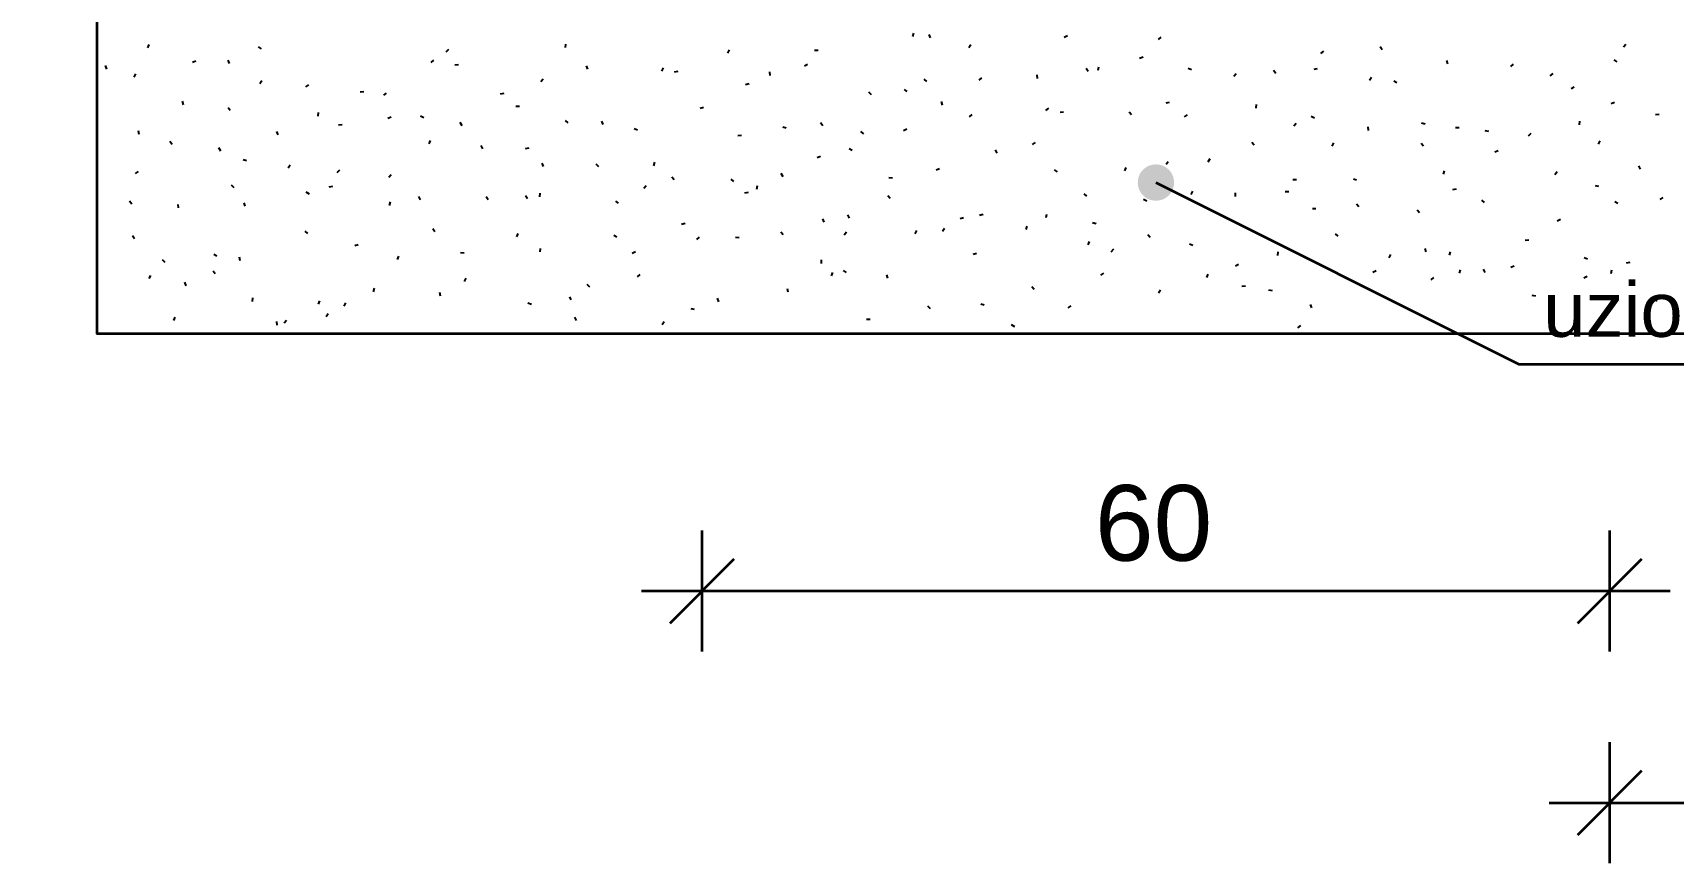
# Model space of a CAD drawing. Header units: metres. Extents: x -2.2 to 48.7, y -1.5 to 0.6.
# Drawn here: x -0.742 to 0.342, y -1.45 to -0.901 of the extents above; entities that cross this region are included whole.
import ezdxf

# ---------------------------------------------------------------- set-up
doc = ezdxf.new("R2010")
doc.units = ezdxf.units.M
for name, color, linetype, lineweight in [('A-KRESKOWANIE', 8, 'Continuous', 18), ('A-WARSTWY', 8, 'Continuous', 25), ('E-UZIOM', 7, 'Continuous', 25), ('K-WYMIARY', 1, 'Continuous', 25), ('K-ZBROJENIE-OPIS', 2, 'Continuous', 25)]:
    doc.layers.add(name, color=color, linetype=linetype, lineweight=lineweight)
doc.styles.add('PL_ARIAL', font='arial.ttf')

msp = doc.modelspace()

# ---------------------------------------------------------------- hatches: boundary and pattern name
at = {"layer": 'E-UZIOM', "true_color": 0xb0006a}
msp.add_hatch(color=7, dxfattribs=at).paths.add_polyline_path([(0.012, -1), (0.0119, -1.0012), (0.0118, -1.0023), (0.0115, -1.0035), (0.0111, -1.0046), (0.0106, -1.0057), (0.01, -1.0067), (0.0093, -1.0076), (0.0085, -1.0085), (0.0076, -1.0093), (0.0067, -1.01), (0.0057, -1.0106), (0.0046, -1.0111), (0.0035, -1.0115), (0.0023, -1.0118), (0.0012, -1.0119), (0, -1.012), (-0.0012, -1.0119), (-0.0023, -1.0118), (-0.0035, -1.0115), (-0.0046, -1.0111), (-0.0057, -1.0106), (-0.0067, -1.01), (-0.0076, -1.0093), (-0.0085, -1.0085), (-0.0093, -1.0076), (-0.01, -1.0067), (-0.0106, -1.0057), (-0.0111, -1.0046), (-0.0115, -1.0035), (-0.0118, -1.0023), (-0.0119, -1.0012), (-0.012, -1), (-0.0119, -0.9988), (-0.0118, -0.9977), (-0.0115, -0.9965), (-0.0111, -0.9954), (-0.0106, -0.9943), (-0.01, -0.9933), (-0.0093, -0.9924), (-0.0085, -0.9915), (-0.0076, -0.9907), (-0.0067, -0.99), (-0.0057, -0.9894), (-0.0046, -0.9889), (-0.0035, -0.9885), (-0.0023, -0.9882), (-0.0012, -0.9881), (0, -0.988), (0.0012, -0.9881), (0.0023, -0.9882), (0.0035, -0.9885), (0.0046, -0.9889), (0.0057, -0.9894), (0.0067, -0.99), (0.0076, -0.9907), (0.0085, -0.9915), (0.0093, -0.9924), (0.01, -0.9933), (0.0106, -0.9943), (0.0111, -0.9954), (0.0115, -0.9965), (0.0118, -0.9977), (0.0119, -0.9988)])
at = {"layer": 'K-ZBROJENIE-OPIS', "true_color": 0x000000}
msp.add_hatch(color=7, dxfattribs=at).paths.add_polyline_path([(0.008, -1), (0.0077, -0.9979), (0.0069, -0.996), (0.0057, -0.9943), (0.004, -0.9931), (0.0021, -0.9923), (0, -0.992), (-0.0021, -0.9923), (-0.004, -0.9931), (-0.0057, -0.9943), (-0.0069, -0.996), (-0.0077, -0.9979), (-0.008, -1), (-0.0077, -1.0021), (-0.0069, -1.004), (-0.0057, -1.0057), (-0.004, -1.0069), (-0.0021, -1.0077), (0, -1.008), (0.0021, -1.0077), (0.004, -1.0069), (0.0057, -1.0057), (0.0069, -1.004), (0.0077, -1.0021)])

# ---------------------------------------------------------------- linework, layer by layer
at = {"layer": 'A-KRESKOWANIE', "lineweight": 25, "ltscale": 0.02}
for points in [[(-0.6665, -0.911), (-0.6656, -0.9088)], [(-0.5913, -0.9116), (-0.5933, -0.9103)], [(-0.3904, -0.9108), (-0.3902, -0.9084)], [(-0.1607, -0.9035), (-0.16, -0.9012)], [(-0.1491, -0.9044), (-0.1499, -0.9021)], [(-0.1237, -0.9107), (-0.1224, -0.9087)], [(-0.0606, -0.9039), (-0.0585, -0.9028)], [(0.0017, -0.9054), (0.0035, -0.9039)], [(0.1496, -0.9122), (0.1482, -0.9103)], [(0.3091, -0.9103), (0.3106, -0.9084)], [(-0.6369, -0.9203), (-0.6346, -0.9195)], [(-0.6124, -0.9213), (-0.6134, -0.9191)], [(-0.4792, -0.9206), (-0.4773, -0.9191)], [(-0.4692, -0.9136), (-0.4674, -0.9119)], [(-0.2829, -0.9144), (-0.2819, -0.9122)], [(-0.2257, -0.9124), (-0.2233, -0.9124)], [(-0.0108, -0.9178), (-0.0085, -0.9169)], [(0.109, -0.9146), (0.1109, -0.9131)], [(0.1929, -0.9216), (0.1923, -0.9193)], [(0.2346, -0.9232), (0.2364, -0.9217)], [(0.305, -0.9202), (0.303, -0.9188)], [(-0.6936, -0.925), (-0.6944, -0.9227)], [(-0.6754, -0.9304), (-0.6744, -0.9282)], [(-0.5923, -0.9346), (-0.5911, -0.9325)], [(-0.4634, -0.9221), (-0.461, -0.922)], [(-0.4066, -0.9332), (-0.405, -0.9314)], [(-0.3756, -0.9251), (-0.3764, -0.9228)], [(-0.3267, -0.9263), (-0.3255, -0.9242)], [(-0.3182, -0.9268), (-0.3159, -0.9263)], [(-0.2551, -0.9292), (-0.2553, -0.9268)], [(-0.2324, -0.9229), (-0.2303, -0.9218)], [(-0.1515, -0.9332), (-0.1533, -0.9316)], [(-0.1168, -0.9324), (-0.115, -0.9307)], [(-0.0783, -0.9311), (-0.0785, -0.9287)], [(-0.0447, -0.9266), (-0.0461, -0.9246)], [(-0.0381, -0.9257), (-0.0377, -0.9234)], [(0.0236, -0.9255), (0.0214, -0.9245)], [(0.0514, -0.9297), (0.0531, -0.928)], [(0.0792, -0.9279), (0.0778, -0.926)], [(0.1045, -0.9251), (0.1069, -0.9247)], [(0.1412, -0.9324), (0.1426, -0.9304)], [(0.2607, -0.9295), (0.2626, -0.928)], [(-0.5619, -0.9368), (-0.5599, -0.9355)], [(-0.526, -0.9401), (-0.5236, -0.9399)], [(-0.5104, -0.9423), (-0.5086, -0.9409)], [(-0.4333, -0.9413), (-0.4309, -0.941)], [(-0.2713, -0.9351), (-0.269, -0.9345)], [(-0.1881, -0.9421), (-0.1897, -0.9403)], [(-0.1644, -0.9399), (-0.1663, -0.9385)], [(0.1593, -0.9341), (0.1572, -0.9329)], [(0.2745, -0.9379), (0.2765, -0.9367)], [(-0.6429, -0.9486), (-0.6436, -0.9463)], [(-0.6119, -0.9524), (-0.6134, -0.9505)], [(-0.5538, -0.9561), (-0.5537, -0.9537)], [(-0.4207, -0.9498), (-0.4231, -0.9497)], [(-0.3013, -0.9508), (-0.299, -0.9501)], [(-0.1411, -0.9489), (-0.1417, -0.9465)], [(-0.0727, -0.9524), (-0.0709, -0.9508)], [(-0.0634, -0.9535), (-0.061, -0.9532)], [(-0.0161, -0.9553), (-0.0176, -0.9534)], [(0.0067, -0.9474), (0.009, -0.9469)], [(0.0663, -0.9509), (0.0665, -0.9485)], [(0.3009, -0.9478), (0.3032, -0.9469)], [(-0.5403, -0.9619), (-0.5379, -0.9616)], [(-0.5078, -0.9574), (-0.5056, -0.9566)], [(-0.4839, -0.9572), (-0.4861, -0.9562)], [(-0.4587, -0.9624), (-0.46, -0.9604)], [(-0.3886, -0.9606), (-0.3903, -0.9589)], [(-0.3654, -0.9617), (-0.3662, -0.9594)], [(-0.3428, -0.9654), (-0.3449, -0.9644)], [(-0.2444, -0.9641), (-0.2467, -0.9634)], [(-0.2203, -0.9625), (-0.2217, -0.9606)], [(-0.1669, -0.9655), (-0.1647, -0.9645)], [(-0.1233, -0.9566), (-0.1215, -0.9551)], [(0.0189, -0.9566), (0.0209, -0.9552)], [(0.0912, -0.9624), (0.0928, -0.9607)], [(0.1048, -0.9575), (0.1027, -0.9563)], [(0.1406, -0.9656), (0.1404, -0.9632)], [(0.178, -0.9613), (0.1756, -0.9608)], [(0.2004, -0.9639), (0.198, -0.9639)], [(0.28, -0.9618), (0.2803, -0.9594)], [(0.3303, -0.9551), (0.3326, -0.9547)], [(-0.6722, -0.9683), (-0.6725, -0.9659)], [(-0.6504, -0.9748), (-0.6519, -0.9729)], [(-0.5803, -0.9684), (-0.5811, -0.9662)], [(-0.4805, -0.9745), (-0.4796, -0.9723)], [(-0.4449, -0.9777), (-0.446, -0.9755)], [(-0.2763, -0.969), (-0.2739, -0.9686)], [(-0.1932, -0.9677), (-0.1951, -0.9662)], [(-0.0817, -0.9749), (-0.0796, -0.9736)], [(0.065, -0.9753), (0.0634, -0.9736)], [(0.1166, -0.9759), (0.1176, -0.9738)], [(0.1769, -0.976), (0.1754, -0.9741)], [(0.22, -0.9662), (0.2177, -0.9657)], [(0.2464, -0.9691), (0.2481, -0.9674)], [(0.2925, -0.9746), (0.2937, -0.9725)], [(-0.6182, -0.9792), (-0.6194, -0.977)], [(-0.6011, -0.9857), (-0.6034, -0.985)], [(-0.4167, -0.9775), (-0.4143, -0.9771)], [(-0.3319, -0.9889), (-0.3312, -0.9866)], [(-0.224, -0.9835), (-0.2218, -0.9825)], [(-0.2009, -0.9788), (-0.2029, -0.9776)], [(-0.1049, -0.9805), (-0.106, -0.9783)], [(0.0067, -0.9879), (0.0081, -0.986)], [(0.0346, -0.9863), (0.0358, -0.9841)], [(0.224, -0.9796), (0.2262, -0.9787)], [(-0.6745, -0.9941), (-0.6725, -0.9928)], [(-0.5737, -0.9902), (-0.5723, -0.9883)], [(-0.5412, -0.9933), (-0.5394, -0.9917)], [(-0.5071, -0.9965), (-0.5055, -0.9947)], [(-0.4049, -0.9893), (-0.4058, -0.9871)], [(-0.3682, -0.9895), (-0.37, -0.9879)], [(-0.3184, -0.9983), (-0.32, -0.9965)], [(-0.2465, -0.9962), (-0.2477, -0.9941)], [(-0.1742, -0.9971), (-0.1766, -0.9968)], [(-0.1453, -0.9916), (-0.1431, -0.9907)], [(-0.0651, -0.9929), (-0.067, -0.9915)], [(-0.0206, -0.9922), (-0.0197, -0.99)], [(0.19, -0.9945), (0.1908, -0.9922)], [(0.2638, -0.9947), (0.2653, -0.9928)], [(0.3203, -0.9911), (0.3192, -0.989)], [(-0.6094, -1.0034), (-0.6112, -1.0017)], [(-0.5596, -1.0076), (-0.5617, -1.0064)], [(-0.5465, -1.0029), (-0.5442, -1.0024)], [(-0.4073, -1.0094), (-0.4071, -1.007)], [(-0.3386, -1.0038), (-0.337, -1.002)], [(-0.2791, -0.9994), (-0.2809, -0.9978)], [(-0.2718, -1.0067), (-0.2694, -1.0063)], [(-0.2638, -1.0044), (-0.2634, -1.002)], [(-0.0457, -1.0091), (-0.0474, -1.0074)], [(0.0234, -1.008), (0.0244, -1.0058)], [(0.0526, -1.0092), (0.0525, -1.0068)], [(0.0855, -1.006), (0.0879, -1.0059)], [(0.0906, -0.998), (0.093, -0.9979)], [(0.1327, -0.9985), (0.1305, -0.9977)], [(0.1962, -1.0047), (0.1986, -1.0042)], [(0.2928, -1.0025), (0.2905, -1.0021)], [(-0.6769, -1.0142), (-0.6785, -1.0124)], [(-0.6462, -1.0168), (-0.6464, -1.0144)], [(-0.6021, -1.0157), (-0.6027, -1.0134)], [(-0.5067, -1.0151), (-0.5059, -1.0128)], [(-0.4862, -1.0114), (-0.4872, -1.0092)], [(-0.4414, -1.0114), (-0.4427, -1.0094)], [(-0.4155, -1.0107), (-0.4167, -1.0087)], [(-0.3552, -1.0137), (-0.3571, -1.0122)], [(-0.1756, -1.0105), (-0.1773, -1.0088)], [(-0.0061, -1.0123), (-0.0082, -1.0112)], [(0.1034, -1.0172), (0.1058, -1.0172)], [(0.1341, -1.0161), (0.1325, -1.0143)], [(0.1743, -1.02), (0.1726, -1.0183)], [(0.2172, -1.0131), (0.2154, -1.0116)], [(0.3054, -1.0138), (0.3033, -1.0127)], [(0.3333, -1.0112), (0.3353, -1.0099)], [(-0.3136, -1.0275), (-0.3113, -1.0269)], [(-0.2193, -1.0261), (-0.2203, -1.0239)], [(-0.2026, -1.0236), (-0.2036, -1.0214)], [(-0.1412, -1.0321), (-0.1398, -1.0301)], [(-0.1295, -1.0238), (-0.1272, -1.023)], [(-0.1166, -1.0215), (-0.1143, -1.0209)], [(-0.0857, -1.0311), (-0.0851, -1.0288)], [(-0.0725, -1.0232), (-0.0722, -1.0208)], [(-0.0395, -1.0273), (-0.0419, -1.0266)], [(0.2653, -1.0254), (0.2674, -1.0242)], [(-0.6752, -1.0373), (-0.6765, -1.0353)], [(-0.5607, -1.0337), (-0.5625, -1.0321)], [(-0.5296, -1.0416), (-0.5273, -1.0409)], [(-0.4767, -1.0325), (-0.478, -1.0305)], [(-0.4225, -1.0358), (-0.4215, -1.0336)], [(-0.3563, -1.0362), (-0.3583, -1.0349)], [(-0.3034, -1.0376), (-0.3017, -1.036)], [(-0.2756, -1.0365), (-0.278, -1.0364)], [(-0.2465, -1.0346), (-0.248, -1.0327)], [(-0.206, -1.0345), (-0.2045, -1.0326)], [(-0.1591, -1.034), (-0.1581, -1.0318)], [(-0.0449, -1.0412), (-0.0439, -1.039)], [(-0.0037, -1.0364), (-0.0053, -1.0346)], [(0.0243, -1.0417), (0.0221, -1.0408)], [(0.1204, -1.0355), (0.1186, -1.0339)], [(0.2441, -1.0382), (0.2465, -1.0379)], [(-0.6549, -1.0528), (-0.6567, -1.0512)], [(-0.6207, -1.0486), (-0.6228, -1.0475)], [(-0.6053, -1.0517), (-0.6059, -1.0494)], [(-0.5013, -1.0508), (-0.5004, -1.0486)], [(-0.4574, -1.0466), (-0.4598, -1.0465)], [(-0.407, -1.0459), (-0.4068, -1.0435)], [(-0.3462, -1.0466), (-0.344, -1.0456)], [(-0.2211, -1.0535), (-0.221, -1.0511)], [(-0.1209, -1.0473), (-0.1186, -1.0466)], [(-0.0295, -1.0457), (-0.0278, -1.0439)], [(0.0806, -1.0483), (0.0808, -1.0459)], [(0.1542, -1.0498), (0.1553, -1.0476)], [(0.1787, -1.0458), (0.1779, -1.0435)], [(0.194, -1.048), (0.1947, -1.0457)], [(0.2854, -1.0506), (0.2831, -1.0498)], [(-0.6655, -1.0635), (-0.6644, -1.0614)], [(-0.6219, -1.0604), (-0.6233, -1.0585)], [(-0.3428, -1.0623), (-0.341, -1.0607)], [(-0.2144, -1.0616), (-0.2136, -1.0594)], [(-0.2046, -1.0594), (-0.2065, -1.0581)], [(-0.1773, -1.0632), (-0.1779, -1.0609)], [(-0.0364, -1.0613), (-0.0344, -1.06)], [(0.0337, -1.0627), (0.0346, -1.0605)], [(0.0525, -1.055), (0.0546, -1.0539)], [(0.1434, -1.0592), (0.1455, -1.0581)], [(0.1819, -1.0644), (0.1837, -1.0627)], [(0.2007, -1.0599), (0.2013, -1.0576)], [(0.2177, -1.0594), (0.2165, -1.0573)], [(0.2347, -1.0559), (0.2369, -1.055)], [(0.2829, -1.063), (0.285, -1.0619)], [(0.3009, -1.0601), (0.3013, -1.0577)], [(0.3111, -1.053), (0.3134, -1.0527)], [(-0.641, -1.0682), (-0.6419, -1.0659)], [(-0.5172, -1.0722), (-0.5166, -1.0699)], [(-0.4729, -1.0751), (-0.4733, -1.0727)], [(-0.4571, -1.0654), (-0.4559, -1.0633)], [(-0.3743, -1.0691), (-0.3759, -1.0673)], [(-0.2432, -1.0725), (-0.2435, -1.0702)], [(-0.0806, -1.0708), (-0.0821, -1.0689)], [(0.0016, -1.073), (0.003, -1.071)], [(0.0568, -1.0686), (0.0592, -1.0682)], [(0.077, -1.0716), (0.0746, -1.0712)], [(-0.5973, -1.0786), (-0.5971, -1.0762)], [(-0.5537, -1.0805), (-0.5528, -1.0782)], [(-0.5367, -1.0817), (-0.5356, -1.0795)], [(-0.4129, -1.0806), (-0.4152, -1.0797)], [(-0.3865, -1.0776), (-0.3875, -1.0755)], [(-0.305, -1.084), (-0.3073, -1.0834)], [(-0.2889, -1.0788), (-0.2898, -1.0765)], [(-0.149, -1.0835), (-0.1507, -1.0817)], [(-0.1135, -1.081), (-0.1158, -1.0804)], [(-0.058, -1.0829), (-0.056, -1.0816)], [(0.103, -1.0829), (0.1022, -1.0807)], [(0.2511, -1.0751), (0.2487, -1.0746)], [(0.3311, -1.0786), (0.3299, -1.0766)], [(-0.6492, -1.0912), (-0.6484, -1.089)], [(-0.581, -1.0942), (-0.5812, -1.0918)], [(-0.5764, -1.0927), (-0.5748, -1.0909)], [(-0.5485, -1.0886), (-0.5473, -1.0865)], [(-0.383, -1.0911), (-0.3841, -1.0889)], [(-0.3265, -1.0938), (-0.3251, -1.0918)], [(-0.1913, -1.0904), (-0.1889, -1.0903)], [(-0.0933, -1.0953), (-0.0954, -1.0941)], [(0.0938, -1.096), (0.0957, -1.0945)], [(0.2769, -1.0968), (0.2761, -1.0945)]]:
    msp.add_lwpolyline(points, dxfattribs=at)
at = {"layer": 'A-WARSTWY', "lineweight": 35, "ltscale": 0.02}
msp.add_lwpolyline([(0.7, -1.1), (-0.7, -1.1), (-0.7, -1.1), (-0.7, -1.1), (-0.7, -0.8), (-0.7, -0.8), (-0.7, -0.8), (-0.7, -0.8), (-0.7, -0.8), (-0.7, -0.8), (-0.7, -0.8), (-0.7, -0.8), (-0.7, -0.8), (-0.7, -0.8), (-0.7, -0.8), (-0.7, -0.8), (-0.7, -0.8), (-0.7, -0.8), (-0.7, -0.8), (-0.7, -0.8), (-0.7, -0.8), (-1.3, -0.8)], dxfattribs=at)
at = {"layer": 'K-WYMIARY', "lineweight": 35, "ltscale": 0.02}
for points in [[(-0.3, -1.31), (-0.3, -1.23)], [(0.3, -1.31), (0.3, -1.23)], [(-0.3212, -1.2912), (-0.2788, -1.2488)], [(0.2788, -1.2912), (0.3212, -1.2488)], [(-0.34, -1.27), (0.34, -1.27)], [(0.3, -1.45), (0.3, -1.37)], [(0.2788, -1.4312), (0.3212, -1.3888)], [(0.26, -1.41), (1.54, -1.41)]]:
    msp.add_lwpolyline(points, dxfattribs=at)
at = {"layer": 'K-ZBROJENIE-OPIS', "lineweight": 35, "ltscale": 0.02}
for points in [[(0, -1), (0.24, -1.12)], [(0.24, -1.12), (1.3045, -1.12)]]:
    msp.add_lwpolyline(points, dxfattribs=at)

# ---------------------------------------------------------------- texts
at = {"layer": 'K-WYMIARY', "style": 'PL_ARIAL'}
msp.add_text('60', height=0.05, dxfattribs=at).set_placement((-0.0404, -1.25))
at = {"layer": 'K-ZBROJENIE-OPIS', "style": 'PL_ARIAL'}
msp.add_text('uziom otokowy V4A Ø10 (w gruncie pod XPS)', height=0.036, dxfattribs=at).set_placement((0.256, -1.102))

doc.saveas('drawing.dxf')
